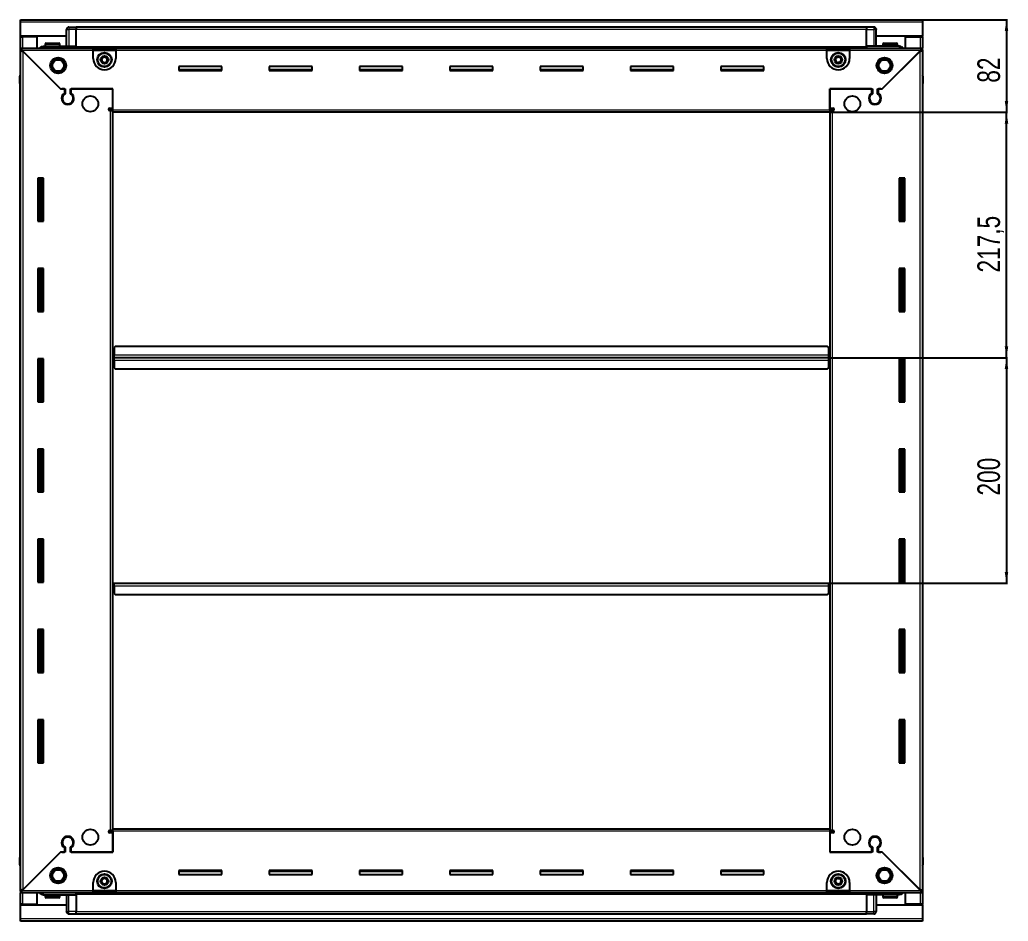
# Model space of a CAD drawing. Header units: millimetres. Extents: x 834 to 4870, y -1110 to 2021.
# Drawn here: x 3995 to 4870, y 1077 to 1876 of the extents above; entities that cross this region are included whole.
import ezdxf

# ---------------------------------------------------------------- set-up
doc = ezdxf.new("R2010")
doc.units = ezdxf.units.MM
doc.layers.add('FORMAT', color=7, linetype='Continuous')
doc.styles.add('SLDTEXTSTYLE0', font='TXT', dxfattribs={"width": 0.75})
doc.dimstyles.new('SLDDIMSTYLE0', dxfattribs={"dimtxt": 20, "dimasz": 10, "dimexe": 0, "dimexo": 0.0625, "dimgap": 5, "dimtad": 2, "dimdec": 1, "dimrnd": 1e-09, "dimzin": 12, "dimdsep": 46, "dimtxsty": 'SLDTEXTSTYLE0', "dimsah": 1, "dimcen": 0.09, "dimadec": 0, "dimazin": 3, "dimtfac": 1, "dimtofl": 0, "dimtmove": 0, "dimatfit": 3, "dimfxl": 0, "dimfrac": 2, "dimtolj": 1, "dimtzin": 12, "dimarcsym": 0})

# ---------------------------------------------------------------- blocks, each defined once
blk = doc.blocks.new('_D_5')
at = {"layer": 'FORMAT'}
for p, q in [((4794.21, 1876.26), (4869.7, 1876.26)), ((4868.7, 1876.26), (4868.7, 1794.26)), ((4712.21, 1794.26), (4869.7, 1794.26))]:
    blk.add_line(p, q, dxfattribs=at)
for points in [[(4868.7, 1876.26), (4867.16, 1866.26), (4870.24, 1866.26)], [(4868.7, 1794.26), (4870.24, 1804.26), (4867.16, 1804.26)]]:
    blk.add_solid(points, dxfattribs=at)
at = {"layer": 'FORMAT', "insert": (4842.92, 1820.48), "char_height": 20, "attachment_point": 1, "rotation": 90, "style": 'SLDTEXTSTYLE0'}
blk.add_mtext('82', dxfattribs=at)
blk = doc.blocks.new('_D_6')
at = {"layer": 'FORMAT'}
for p, q in [((4712.21, 1794.26), (4869.7, 1794.26)), ((4868.7, 1576.76), (4868.7, 1794.26)), ((4711.21, 1576.76), (4869.7, 1576.76))]:
    blk.add_line(p, q, dxfattribs=at)
for points in [[(4868.7, 1794.26), (4867.16, 1784.26), (4870.24, 1784.26)], [(4868.7, 1576.76), (4870.24, 1586.76), (4867.16, 1586.76)]]:
    blk.add_solid(points, dxfattribs=at)
at = {"layer": 'FORMAT', "insert": (4842.92, 1652.26), "char_height": 20, "attachment_point": 1, "rotation": 90, "style": 'SLDTEXTSTYLE0'}
blk.add_mtext('217,5', dxfattribs=at)
blk = doc.blocks.new('_D_7')
at = {"layer": 'FORMAT'}
for p, q in [((4711.21, 1576.76), (4869.7, 1576.76)), ((4868.7, 1576.76), (4868.7, 1376.76)), ((4711.21, 1376.76), (4869.7, 1376.76))]:
    blk.add_line(p, q, dxfattribs=at)
for points in [[(4868.7, 1576.76), (4867.16, 1566.76), (4870.24, 1566.76)], [(4868.7, 1376.76), (4870.24, 1386.76), (4867.16, 1386.76)]]:
    blk.add_solid(points, dxfattribs=at)
at = {"layer": 'FORMAT', "insert": (4842.92, 1454.59), "char_height": 20, "attachment_point": 1, "rotation": 90, "style": 'SLDTEXTSTYLE0'}
blk.add_mtext('200', dxfattribs=at)

msp = doc.modelspace()

# ---------------------------------------------------------------- linework, layer by layer
at = {"color": 7, "linetype": 'Continuous', "lineweight": 25}
for p, q in [((3995.2, 1876.26), (4794.2, 1876.26)), ((3995.2, 1874.16), (3995.2, 1876.26)), ((3995.2, 1861.76), (3995.2, 1874.16)), ((4794.2, 1876.26), (4794.2, 1874.16)), ((4794.2, 1874.16), (4794.2, 1861.76)), ((4036.2, 1852.76), (4036.2, 1867.76)), ((4036.88, 1869.26), (4036.88, 1869.26)), ((4038.2, 1869.76), (4044.7, 1869.76)), ((4038.2, 1869.76), (4044.7, 1869.76)), ((4044.7, 1869.76), (4044.7, 1869.76)), ((4044.7, 1869.76), (4044.7, 1869.76)), ((4044.7, 1869.76), (4044.7, 1867.76)), ((4744.7, 1869.61), (4044.7, 1869.61)), ((4044.7, 1852.76), (4044.7, 1867.76)), ((4744.7, 1869.76), (4744.7, 1869.76)), ((4751.2, 1869.76), (4744.7, 1869.76)), ((4751.2, 1869.76), (4744.7, 1869.76)), ((4744.7, 1869.76), (4744.7, 1867.76)), ((4744.7, 1852.76), (4744.7, 1867.76)), ((4753.2, 1867.76), (4753.2, 1867.76)), ((4753.2, 1852.76), (4753.2, 1867.76)), ((4036.2, 1861.76), (3995.2, 1861.76)), ((3995.2, 1861.26), (3995.2, 1861.76)), ((3995.2, 1851.01), (3995.2, 1861.26)), ((3995.2, 1861.26), (3997.3, 1861.26)), ((3996.7, 1861.26), (3996.7, 1861.76)), ((4010.2, 1861.26), (3997.3, 1861.26)), ((4010.2, 1851.01), (4010.2, 1861.26)), ((4794.2, 1861.76), (4753.2, 1861.76)), ((4779.2, 1861.26), (4792.1, 1861.26)), ((4779.2, 1851.01), (4779.2, 1861.26)), ((4792.1, 1861.26), (4794.2, 1861.26)), ((4792.7, 1861.26), (4792.7, 1861.76)), ((4794.2, 1861.26), (4794.2, 1861.76)), ((4794.2, 1861.26), (4794.2, 1851.01)), ((3995.2, 1849.51), (3995.2, 1851.01)), ((3995.2, 1851.01), (3996.2, 1851.01)), ((3995.2, 1849.01), (3995.2, 1849.51)), ((3995.2, 1849.51), (3996.2, 1849.51)), ((3995.2, 1104.51), (3995.2, 1849.01)), ((3996.7, 1849.01), (3995.2, 1849.01)), ((3996.2, 1849.51), (3996.2, 1851.01)), ((3996.2, 1851.01), (4059.7, 1851.01)), ((3996.8, 1848.91), (4030.7, 1815.01)), ((4031.4, 1814.31), (3997.3, 1848.41)), ((4015.7, 1852.76), (4044.7, 1852.76)), ((4017.2, 1854.66), (4017.2, 1852.76)), ((4018, 1855.46), (4029.4, 1855.46)), ((4030.2, 1852.76), (4030.2, 1854.66)), ((4044.7, 1852.76), (4044.7, 1852.26)), ((4044.7, 1851.61), (4744.7, 1851.61)), ((4059.7, 1848.91), (4059.7, 1851.01)), ((4059.7, 1851.01), (4079.7, 1851.01)), ((4059.7, 1849.51), (4079.7, 1849.51)), ((4059.7, 1842.01), (4059.7, 1848.91)), ((4079.7, 1851.01), (4709.7, 1851.01)), ((4079.7, 1851.01), (4079.7, 1848.91)), ((4079.7, 1848.91), (4079.7, 1842.01)), ((4709.7, 1848.91), (4709.7, 1851.01)), ((4709.7, 1851.01), (4729.7, 1851.01)), ((4709.7, 1849.51), (4729.7, 1849.51)), ((4709.7, 1842.01), (4709.7, 1848.91)), ((4729.7, 1851.01), (4793.2, 1851.01)), ((4729.7, 1851.01), (4729.7, 1848.91)), ((4729.7, 1848.91), (4729.7, 1842.01)), ((4744.7, 1852.76), (4744.7, 1852.26)), ((4773.7, 1852.76), (4744.7, 1852.76)), ((4792.1, 1848.41), (4758, 1814.31)), ((4758.7, 1815.01), (4792.6, 1848.91)), ((4759.2, 1854.66), (4759.2, 1852.76)), ((4760, 1855.46), (4771.4, 1855.46)), ((4772.2, 1852.76), (4772.2, 1854.66)), ((4792.7, 1849.01), (4794.2, 1849.01)), ((4793.2, 1849.51), (4793.2, 1851.01)), ((4793.2, 1851.01), (4794.2, 1851.01)), ((4793.2, 1849.51), (4794.2, 1849.51)), ((4794.2, 1849.51), (4794.2, 1851.01)), ((4794.2, 1849.51), (4794.2, 1849.01)), ((4794.2, 1849.01), (4794.2, 1104.51)), ((4173.7, 1834.76), (4135.7, 1834.76)), ((4135.7, 1834.76), (4135.7, 1831.26)), ((4173.7, 1832.01), (4135.7, 1832.01)), ((4135.7, 1831.26), (4173.7, 1831.26)), ((4173.7, 1831.26), (4173.7, 1834.76)), ((4253.7, 1834.76), (4215.7, 1834.76)), ((4215.7, 1834.76), (4215.7, 1831.26)), ((4253.7, 1832.01), (4215.7, 1832.01)), ((4215.7, 1831.26), (4253.7, 1831.26)), ((4253.7, 1831.26), (4253.7, 1834.76)), ((4333.7, 1834.76), (4295.7, 1834.76)), ((4295.7, 1834.76), (4295.7, 1831.26)), ((4333.7, 1832.01), (4295.7, 1832.01)), ((4295.7, 1831.26), (4333.7, 1831.26)), ((4333.7, 1831.26), (4333.7, 1834.76)), ((4413.7, 1834.76), (4375.7, 1834.76)), ((4375.7, 1834.76), (4375.7, 1831.26)), ((4413.7, 1832.01), (4375.7, 1832.01)), ((4375.7, 1831.26), (4413.7, 1831.26)), ((4413.7, 1831.26), (4413.7, 1834.76)), ((4493.7, 1834.76), (4455.7, 1834.76)), ((4455.7, 1834.76), (4455.7, 1831.26)), ((4493.7, 1832.01), (4455.7, 1832.01)), ((4455.7, 1831.26), (4493.7, 1831.26)), ((4493.7, 1831.26), (4493.7, 1834.76)), ((4573.7, 1834.76), (4535.7, 1834.76)), ((4535.7, 1834.76), (4535.7, 1831.26)), ((4573.7, 1832.01), (4535.7, 1832.01)), ((4535.7, 1831.26), (4573.7, 1831.26)), ((4573.7, 1831.26), (4573.7, 1834.76)), ((4653.7, 1834.76), (4615.7, 1834.76)), ((4615.7, 1834.76), (4615.7, 1831.26)), ((4653.7, 1832.01), (4615.7, 1832.01)), ((4615.7, 1831.26), (4653.7, 1831.26)), ((4653.7, 1831.26), (4653.7, 1834.76)), ((3994.7, 1826.26), (3994.7, 1819.76)), ((3994.7, 1819.76), (3994.7, 1826.26)), ((4794.2, 1827.58), (4794.2, 1827.58)), ((4794.7, 1826.26), (4794.7, 1819.76)), ((4794.7, 1819.76), (4794.7, 1826.26)), ((3994.7, 1819.76), (3994.7, 1819.76)), ((3995.2, 1819.76), (3994.7, 1819.76)), ((3994.85, 1819.76), (3994.85, 1133.76)), ((4030.7, 1815.01), (4034.9, 1815.01)), ((4032.1, 1815.01), (4031.4, 1814.31)), ((4034.2, 1815.01), (4032.1, 1815.01)), ((4034.2, 1815.01), (4034.2, 1811.12)), ((4034.9, 1815.01), (4034.9, 1810.72)), ((4039.5, 1815.01), (4077.2, 1815.01)), ((4039.5, 1810.72), (4039.5, 1815.01)), ((4040.2, 1811.12), (4040.2, 1815.01)), ((4077.2, 1815.01), (4040.2, 1815.01)), ((4077.2, 1796.36), (4077.2, 1815.01)), ((4077.2, 1797.76), (4077.2, 1815.01)), ((4712.2, 1815.01), (4749.9, 1815.01)), ((4712.2, 1796.36), (4712.2, 1815.01)), ((4712.2, 1815.01), (4712.2, 1797.76)), ((4749.2, 1815.01), (4712.2, 1815.01)), ((4749.2, 1815.01), (4749.2, 1811.12)), ((4749.9, 1815.01), (4749.9, 1810.72)), ((4754.5, 1815.01), (4758.7, 1815.01)), ((4754.5, 1810.72), (4754.5, 1815.01)), ((4757.3, 1815.01), (4755.2, 1815.01)), ((4755.2, 1811.12), (4755.2, 1815.01)), ((4758, 1814.31), (4757.3, 1815.01)), ((4794.2, 1819.76), (4794.7, 1819.76)), ((4794.55, 1133.76), (4794.55, 1819.76)), ((4794.7, 1819.76), (4794.7, 1819.76)), ((4794.7, 1819.76), (4794.7, 1819.76)), ((4035.2, 1802.14), (4035.2, 1801.38)), ((4074.35, 1797.76), (4077.2, 1797.76)), ((4075.1, 1795.76), (4074.35, 1795.76)), ((4075.1, 1795.76), (4077.2, 1795.76)), ((4077.2, 1796.76), (4075.2, 1796.76)), ((4075.2, 1796.76), (4075.2, 1795.76)), ((4077.2, 1794.26), (4077.2, 1796.36)), ((4712.2, 1797.76), (4715.05, 1797.76)), ((4714.2, 1796.76), (4712.2, 1796.76)), ((4712.2, 1796.36), (4712.2, 1794.26)), ((4712.2, 1795.76), (4714.3, 1795.76)), ((4714.2, 1795.76), (4714.2, 1796.76)), ((4715.05, 1795.76), (4714.3, 1795.76)), ((4754.2, 1802.14), (4754.2, 1801.38)), ((4712.2, 1794.26), (4077.2, 1794.26)), ((4077.2, 1159.26), (4077.2, 1794.26)), ((4712.2, 1794.26), (4712.2, 1159.26)), ((4015.7, 1735.76), (4010.7, 1735.76)), ((4010.7, 1735.76), (4010.7, 1697.76)), ((4012.85, 1697.76), (4012.85, 1735.76)), ((4014.64, 1697.76), (4014.64, 1735.76)), ((4014.68, 1697.76), (4014.68, 1735.76)), ((4015.7, 1697.76), (4015.7, 1735.76)), ((4773.7, 1735.76), (4773.7, 1697.76)), ((4778.7, 1735.76), (4773.7, 1735.76)), ((4774.72, 1735.76), (4774.72, 1697.76)), ((4774.76, 1735.76), (4774.76, 1697.76)), ((4776.55, 1735.76), (4776.55, 1697.76)), ((4778.7, 1697.76), (4778.7, 1735.76)), ((4010.7, 1697.76), (4015.7, 1697.76)), ((4773.7, 1697.76), (4778.7, 1697.76)), ((4015.7, 1655.76), (4010.7, 1655.76)), ((4010.7, 1655.76), (4010.7, 1617.76)), ((4012.85, 1617.76), (4012.85, 1655.76)), ((4014.64, 1617.76), (4014.64, 1655.76)), ((4014.68, 1617.76), (4014.68, 1655.76)), ((4015.7, 1617.76), (4015.7, 1655.76)), ((4773.7, 1655.76), (4773.7, 1617.76)), ((4778.7, 1655.76), (4773.7, 1655.76)), ((4774.72, 1655.76), (4774.72, 1617.76)), ((4774.76, 1655.76), (4774.76, 1617.76)), ((4776.55, 1655.76), (4776.55, 1617.76)), ((4778.7, 1617.76), (4778.7, 1655.76)), ((4010.7, 1617.76), (4015.7, 1617.76)), ((4773.7, 1617.76), (4778.7, 1617.76)), ((4079.2, 1586.76), (4078.2, 1585.76)), ((4078.2, 1585.76), (4078.2, 1578.86)), ((4710.2, 1586.76), (4079.2, 1586.76)), ((4711.2, 1585.76), (4710.2, 1586.76)), ((4711.2, 1578.86), (4711.2, 1585.76)), ((4077.95, 1576.76), (4077.2, 1576.76)), ((4078.2, 1579.61), (4077.95, 1579.61)), ((4077.95, 1579.61), (4077.95, 1576.76)), ((4077.95, 1576.76), (4077.95, 1573.91)), ((4078.2, 1576.76), (4078.2, 1578.86)), ((4711.2, 1576.76), (4078.2, 1576.76)), ((4078.2, 1574.66), (4078.2, 1576.76)), ((4711.45, 1579.61), (4711.2, 1579.61)), ((4711.2, 1578.86), (4711.2, 1576.76)), ((4711.2, 1576.76), (4711.2, 1574.66)), ((4711.45, 1576.76), (4711.45, 1579.61)), ((4712.2, 1576.76), (4711.45, 1576.76)), ((4711.45, 1573.91), (4711.45, 1576.76)), ((4015.7, 1575.76), (4010.7, 1575.76)), ((4010.7, 1575.76), (4010.7, 1537.76)), ((4012.85, 1537.76), (4012.85, 1575.76)), ((4014.64, 1537.76), (4014.64, 1575.76)), ((4014.68, 1537.76), (4014.68, 1575.76)), ((4015.7, 1537.76), (4015.7, 1575.76)), ((4077.95, 1573.91), (4078.2, 1573.91)), ((4078.2, 1574.66), (4078.2, 1567.76)), ((4078.2, 1567.76), (4079.2, 1566.76)), ((4710.2, 1566.76), (4711.2, 1567.76)), ((4711.2, 1567.76), (4711.2, 1574.66)), ((4711.2, 1573.91), (4711.45, 1573.91)), ((4773.7, 1575.76), (4773.7, 1537.76)), ((4778.7, 1575.76), (4773.7, 1575.76)), ((4774.72, 1575.76), (4774.72, 1537.76)), ((4774.76, 1575.76), (4774.76, 1537.76)), ((4776.55, 1575.76), (4776.55, 1537.76)), ((4778.7, 1537.76), (4778.7, 1575.76)), ((4079.2, 1566.76), (4710.2, 1566.76)), ((4010.7, 1537.76), (4015.7, 1537.76)), ((4773.7, 1537.76), (4778.7, 1537.76)), ((4015.7, 1495.76), (4010.7, 1495.76)), ((4010.7, 1495.76), (4010.7, 1457.76)), ((4012.85, 1457.76), (4012.85, 1495.76)), ((4014.64, 1457.76), (4014.64, 1495.76)), ((4014.68, 1457.76), (4014.68, 1495.76)), ((4015.7, 1457.76), (4015.7, 1495.76)), ((4773.7, 1495.76), (4773.7, 1457.76)), ((4778.7, 1495.76), (4773.7, 1495.76)), ((4774.72, 1495.76), (4774.72, 1457.76)), ((4774.76, 1495.76), (4774.76, 1457.76)), ((4776.55, 1495.76), (4776.55, 1457.76)), ((4778.7, 1457.76), (4778.7, 1495.76)), ((4010.7, 1457.76), (4015.7, 1457.76)), ((4773.7, 1457.76), (4778.7, 1457.76)), ((4015.7, 1415.76), (4010.7, 1415.76)), ((4010.7, 1415.76), (4010.7, 1377.76)), ((4012.85, 1377.76), (4012.85, 1415.76)), ((4014.64, 1377.76), (4014.64, 1415.76)), ((4014.68, 1377.76), (4014.68, 1415.76)), ((4015.7, 1377.76), (4015.7, 1415.76)), ((4773.7, 1415.76), (4773.7, 1377.76)), ((4778.7, 1415.76), (4773.7, 1415.76)), ((4774.72, 1415.76), (4774.72, 1377.76)), ((4774.76, 1415.76), (4774.76, 1377.76)), ((4776.55, 1415.76), (4776.55, 1377.76)), ((4778.7, 1377.76), (4778.7, 1415.76)), ((4010.7, 1377.76), (4015.7, 1377.76)), ((4077.2, 1376.76), (4077.95, 1376.76)), ((4077.95, 1376.76), (4077.95, 1373.91)), ((4078.2, 1374.66), (4078.2, 1376.76)), ((4078.2, 1376.76), (4711.2, 1376.76)), ((4078.2, 1374.66), (4078.2, 1367.76)), ((4711.2, 1376.76), (4711.2, 1374.66)), ((4711.2, 1367.76), (4711.2, 1374.66)), ((4711.45, 1373.91), (4711.45, 1376.76)), ((4711.45, 1376.76), (4712.2, 1376.76)), ((4773.7, 1377.76), (4778.7, 1377.76)), ((4077.95, 1373.91), (4078.2, 1373.91)), ((4078.2, 1367.76), (4079.2, 1366.76)), ((4079.2, 1366.76), (4710.2, 1366.76)), ((4710.2, 1366.76), (4711.2, 1367.76)), ((4711.2, 1373.91), (4711.45, 1373.91)), ((4015.7, 1335.76), (4010.7, 1335.76)), ((4010.7, 1335.76), (4010.7, 1297.76)), ((4012.85, 1297.76), (4012.85, 1335.76)), ((4014.64, 1297.76), (4014.64, 1335.76)), ((4014.68, 1297.76), (4014.68, 1335.76)), ((4015.7, 1297.76), (4015.7, 1335.76)), ((4773.7, 1335.76), (4773.7, 1297.76)), ((4778.7, 1335.76), (4773.7, 1335.76)), ((4774.72, 1335.76), (4774.72, 1297.76)), ((4774.76, 1335.76), (4774.76, 1297.76)), ((4776.55, 1335.76), (4776.55, 1297.76)), ((4778.7, 1297.76), (4778.7, 1335.76)), ((4010.7, 1297.76), (4015.7, 1297.76)), ((4773.7, 1297.76), (4778.7, 1297.76)), ((4015.7, 1255.76), (4010.7, 1255.76)), ((4010.7, 1255.76), (4010.7, 1217.76)), ((4012.85, 1217.76), (4012.85, 1255.76)), ((4014.64, 1217.76), (4014.64, 1255.76)), ((4014.68, 1217.76), (4014.68, 1255.76)), ((4015.7, 1217.76), (4015.7, 1255.76)), ((4773.7, 1255.76), (4773.7, 1217.76)), ((4778.7, 1255.76), (4773.7, 1255.76)), ((4774.72, 1255.76), (4774.72, 1217.76)), ((4774.76, 1255.76), (4774.76, 1217.76)), ((4776.55, 1255.76), (4776.55, 1217.76)), ((4778.7, 1217.76), (4778.7, 1255.76)), ((4010.7, 1217.76), (4015.7, 1217.76)), ((4773.7, 1217.76), (4778.7, 1217.76)), ((4074.35, 1157.76), (4075.1, 1157.76)), ((4077.2, 1155.76), (4074.35, 1155.76)), ((4077.2, 1157.76), (4075.1, 1157.76)), ((4075.2, 1157.76), (4075.2, 1156.76)), ((4075.2, 1156.76), (4077.2, 1156.76)), ((4077.2, 1159.26), (4712.2, 1159.26)), ((4077.2, 1157.16), (4077.2, 1159.26)), ((4077.2, 1157.16), (4077.2, 1138.51)), ((4077.2, 1138.51), (4077.2, 1155.76)), ((4712.2, 1159.26), (4712.2, 1157.16)), ((4714.3, 1157.76), (4712.2, 1157.76)), ((4712.2, 1157.16), (4712.2, 1138.51)), ((4712.2, 1156.76), (4714.2, 1156.76)), ((4712.2, 1155.76), (4712.2, 1138.51)), ((4715.05, 1155.76), (4712.2, 1155.76)), ((4714.2, 1156.76), (4714.2, 1157.76)), ((4714.3, 1157.76), (4715.05, 1157.76)), ((4035.2, 1152.13), (4035.2, 1151.37)), ((4754.2, 1152.13), (4754.2, 1151.37)), ((4030.7, 1138.51), (3996.8, 1104.61)), ((3997.3, 1105.11), (4031.4, 1139.21)), ((4034.9, 1138.51), (4030.7, 1138.51)), ((4031.4, 1139.21), (4032.1, 1138.51)), ((4032.1, 1138.51), (4034.2, 1138.51)), ((4034.2, 1142.4), (4034.2, 1138.51)), ((4034.9, 1142.79), (4034.9, 1138.51)), ((4039.5, 1138.51), (4039.5, 1142.79)), ((4077.2, 1138.51), (4039.5, 1138.51)), ((4040.2, 1138.51), (4040.2, 1142.4)), ((4040.2, 1138.51), (4077.2, 1138.51)), ((4749.9, 1138.51), (4712.2, 1138.51)), ((4712.2, 1138.51), (4749.2, 1138.51)), ((4749.2, 1142.4), (4749.2, 1138.51)), ((4749.9, 1142.79), (4749.9, 1138.51)), ((4754.5, 1138.51), (4754.5, 1142.79)), ((4758.7, 1138.51), (4754.5, 1138.51)), ((4755.2, 1138.51), (4755.2, 1142.4)), ((4755.2, 1138.51), (4757.3, 1138.51)), ((4757.3, 1138.51), (4758, 1139.21)), ((4758, 1139.21), (4792.1, 1105.11)), ((4792.6, 1104.61), (4758.7, 1138.51)), ((3994.7, 1133.76), (3994.7, 1133.76)), ((3994.7, 1127.26), (3994.7, 1133.76)), ((3994.7, 1133.76), (3994.7, 1133.76)), ((3994.7, 1133.76), (3994.7, 1127.26)), ((3995.2, 1133.76), (3994.7, 1133.76)), ((4794.2, 1133.76), (4794.7, 1133.76)), ((4794.7, 1133.76), (4794.7, 1133.76)), ((4794.7, 1127.26), (4794.7, 1133.76)), ((4794.7, 1133.76), (4794.7, 1127.26)), ((3995.2, 1125.93), (3995.2, 1125.93)), ((4173.7, 1122.26), (4135.7, 1122.26)), ((4135.7, 1122.26), (4135.7, 1118.76)), ((4135.7, 1121.51), (4173.7, 1121.51)), ((4173.7, 1118.76), (4173.7, 1122.26)), ((4253.7, 1122.26), (4215.7, 1122.26)), ((4215.7, 1122.26), (4215.7, 1118.76)), ((4215.7, 1121.51), (4253.7, 1121.51)), ((4253.7, 1118.76), (4253.7, 1122.26)), ((4333.7, 1122.26), (4295.7, 1122.26)), ((4295.7, 1122.26), (4295.7, 1118.76)), ((4295.7, 1121.51), (4333.7, 1121.51)), ((4333.7, 1118.76), (4333.7, 1122.26)), ((4413.7, 1122.26), (4375.7, 1122.26)), ((4375.7, 1122.26), (4375.7, 1118.76)), ((4375.7, 1121.51), (4413.7, 1121.51)), ((4413.7, 1118.76), (4413.7, 1122.26)), ((4493.7, 1122.26), (4455.7, 1122.26)), ((4455.7, 1122.26), (4455.7, 1118.76)), ((4455.7, 1121.51), (4493.7, 1121.51)), ((4493.7, 1118.76), (4493.7, 1122.26)), ((4573.7, 1122.26), (4535.7, 1122.26)), ((4535.7, 1122.26), (4535.7, 1118.76)), ((4535.7, 1121.51), (4573.7, 1121.51)), ((4573.7, 1118.76), (4573.7, 1122.26)), ((4653.7, 1122.26), (4615.7, 1122.26)), ((4615.7, 1122.26), (4615.7, 1118.76)), ((4615.7, 1121.51), (4653.7, 1121.51)), ((4653.7, 1118.76), (4653.7, 1122.26)), ((4135.7, 1118.76), (4173.7, 1118.76)), ((4215.7, 1118.76), (4253.7, 1118.76)), ((4295.7, 1118.76), (4333.7, 1118.76)), ((4375.7, 1118.76), (4413.7, 1118.76)), ((4455.7, 1118.76), (4493.7, 1118.76)), ((4535.7, 1118.76), (4573.7, 1118.76)), ((4615.7, 1118.76), (4653.7, 1118.76)), ((3995.2, 1104.01), (3995.2, 1104.51)), ((3996.7, 1104.51), (3995.2, 1104.51)), ((3995.2, 1104.01), (3995.2, 1102.51)), ((3996.2, 1104.01), (3995.2, 1104.01)), ((3996.2, 1104.01), (3996.2, 1102.51)), ((4059.7, 1104.61), (4059.7, 1111.51)), ((4059.7, 1102.51), (4059.7, 1104.61)), ((4079.7, 1104.01), (4059.7, 1104.01)), ((4079.7, 1111.51), (4079.7, 1104.61)), ((4079.7, 1104.61), (4079.7, 1102.51)), ((4709.7, 1104.61), (4709.7, 1111.51)), ((4709.7, 1102.51), (4709.7, 1104.61)), ((4729.7, 1104.01), (4709.7, 1104.01)), ((4729.7, 1111.51), (4729.7, 1104.61)), ((4729.7, 1104.61), (4729.7, 1102.51)), ((4792.7, 1104.51), (4794.2, 1104.51)), ((4793.2, 1104.01), (4793.2, 1102.51)), ((4794.2, 1104.01), (4793.2, 1104.01)), ((4794.2, 1104.51), (4794.2, 1104.01)), ((4794.2, 1104.01), (4794.2, 1102.51)), ((3995.2, 1092.26), (3995.2, 1102.51)), ((3996.2, 1102.51), (3995.2, 1102.51)), ((4059.7, 1102.51), (3996.2, 1102.51)), ((4010.2, 1092.26), (4010.2, 1102.51)), ((4015.7, 1100.76), (4044.7, 1100.76)), ((4017.2, 1100.76), (4017.2, 1098.86)), ((4021.77, 1098.06), (4018, 1098.06)), ((4029.4, 1098.06), (4021.77, 1098.06)), ((4030.2, 1098.86), (4030.2, 1100.76)), ((4036.2, 1100.76), (4036.2, 1085.76)), ((4744.7, 1101.91), (4044.7, 1101.91)), ((4044.7, 1100.76), (4044.7, 1101.26)), ((4044.7, 1100.76), (4044.7, 1085.76)), ((4079.7, 1102.51), (4059.7, 1102.51)), ((4709.7, 1102.51), (4079.7, 1102.51)), ((4729.7, 1102.51), (4709.7, 1102.51)), ((4793.2, 1102.51), (4729.7, 1102.51)), ((4744.7, 1100.76), (4744.7, 1101.26)), ((4773.7, 1100.76), (4744.7, 1100.76)), ((4744.7, 1100.76), (4744.7, 1085.76)), ((4753.2, 1100.76), (4753.2, 1085.76)), ((4759.2, 1100.76), (4759.2, 1098.86)), ((4766.99, 1098.06), (4760, 1098.06)), ((4771.4, 1098.06), (4766.99, 1098.06)), ((4772.2, 1098.86), (4772.2, 1100.76)), ((4779.2, 1092.26), (4779.2, 1102.51)), ((4794.2, 1102.51), (4793.2, 1102.51)), ((4794.2, 1102.51), (4794.2, 1092.26)), ((3997.3, 1092.26), (3995.2, 1092.26)), ((3995.2, 1091.76), (3995.2, 1092.26)), ((3995.2, 1079.36), (3995.2, 1091.76)), ((3995.2, 1091.76), (4036.2, 1091.76)), ((3996.7, 1091.76), (3996.7, 1092.26)), ((3997.3, 1092.26), (4010.2, 1092.26)), ((4036.2, 1085.76), (4036.2, 1085.76)), ((4044.7, 1083.76), (4044.7, 1085.76)), ((4744.7, 1083.76), (4744.7, 1085.76)), ((4753.2, 1091.76), (4794.2, 1091.76)), ((4792.1, 1092.26), (4779.2, 1092.26)), ((4794.2, 1092.26), (4792.1, 1092.26)), ((4792.7, 1091.76), (4792.7, 1092.26)), ((4794.2, 1091.76), (4794.2, 1092.26)), ((4794.2, 1091.76), (4794.2, 1079.36)), ((3995.2, 1077.26), (3995.2, 1079.36)), ((4794.2, 1077.26), (3995.2, 1077.26)), ((4038.2, 1083.76), (4044.7, 1083.76)), ((4038.2, 1083.76), (4044.7, 1083.76)), ((4044.7, 1083.91), (4744.7, 1083.91)), ((4044.7, 1083.76), (4044.7, 1083.76)), ((4744.7, 1083.76), (4744.7, 1083.76)), ((4751.2, 1083.76), (4744.7, 1083.76)), ((4744.7, 1083.76), (4744.7, 1083.76)), ((4751.2, 1083.76), (4744.7, 1083.76)), ((4752.52, 1084.26), (4752.52, 1084.26)), ((4794.2, 1079.36), (4794.2, 1077.26))]:
    msp.add_line(p, q, dxfattribs=at)
at = {"color": 8, "linetype": 'Continuous', "lineweight": 18}
for p, q in [((4794.2, 1874.16), (3995.2, 1874.16)), ((4036.2, 1867.76), (4038.2, 1867.76)), ((4038.2, 1869.76), (4038.2, 1867.76)), ((4038.2, 1867.76), (4038.2, 1852.76)), ((4044.7, 1867.76), (4038.2, 1867.76)), ((4744.7, 1867.61), (4044.7, 1867.61)), ((4744.7, 1867.76), (4751.2, 1867.76)), ((4751.2, 1869.76), (4751.2, 1867.76)), ((4751.2, 1867.76), (4751.2, 1852.76)), ((4753.2, 1867.76), (4751.2, 1867.76)), ((3997.3, 1861.26), (3997.3, 1861.76)), ((3997.3, 1851.01), (3997.3, 1861.26)), ((4792.1, 1861.76), (4792.1, 1861.26)), ((4792.1, 1861.26), (4792.1, 1851.01)), ((4059.7, 1848.91), (3996.8, 1848.91)), ((3997.3, 1848.41), (3997.3, 1105.11)), ((4017.2, 1854.66), (4030.2, 1854.66)), ((4744.7, 1852.26), (4044.7, 1852.26)), ((4744.7, 1851.02), (4044.7, 1851.02)), ((4059.7, 1848.91), (4079.7, 1848.91)), ((4709.7, 1848.91), (4079.7, 1848.91)), ((4709.7, 1848.91), (4729.7, 1848.91)), ((4792.6, 1848.91), (4729.7, 1848.91)), ((4759.2, 1854.66), (4772.2, 1854.66)), ((4792.1, 1105.11), (4792.1, 1848.41)), ((3995.2, 1826.26), (3994.7, 1826.26)), ((4794.2, 1826.26), (4794.7, 1826.26)), ((4075.1, 1157.76), (4075.1, 1795.76)), ((4077.2, 1796.36), (4712.2, 1796.36)), ((4714.3, 1795.76), (4714.3, 1157.76)), ((4012.2, 1735.76), (4012.2, 1697.76)), ((4013.44, 1735.76), (4013.44, 1697.76)), ((4775.96, 1697.76), (4775.96, 1735.76)), ((4777.2, 1697.76), (4777.2, 1735.76)), ((4012.2, 1655.76), (4012.2, 1617.76)), ((4013.44, 1655.76), (4013.44, 1617.76)), ((4775.96, 1617.76), (4775.96, 1655.76)), ((4777.2, 1617.76), (4777.2, 1655.76)), ((4711.2, 1578.86), (4078.2, 1578.86)), ((4012.2, 1575.76), (4012.2, 1537.76)), ((4013.44, 1575.76), (4013.44, 1537.76)), ((4078.2, 1574.66), (4711.2, 1574.66)), ((4775.96, 1537.76), (4775.96, 1575.76)), ((4777.2, 1537.76), (4777.2, 1575.76)), ((4012.2, 1495.76), (4012.2, 1457.76)), ((4013.44, 1495.76), (4013.44, 1457.76)), ((4775.96, 1457.76), (4775.96, 1495.76)), ((4777.2, 1457.76), (4777.2, 1495.76)), ((4012.2, 1415.76), (4012.2, 1377.76)), ((4013.44, 1415.76), (4013.44, 1377.76)), ((4775.96, 1377.76), (4775.96, 1415.76)), ((4777.2, 1377.76), (4777.2, 1415.76)), ((4078.2, 1374.66), (4711.2, 1374.66)), ((4012.2, 1335.76), (4012.2, 1297.76)), ((4013.44, 1335.76), (4013.44, 1297.76)), ((4775.96, 1297.76), (4775.96, 1335.76)), ((4777.2, 1297.76), (4777.2, 1335.76)), ((4012.2, 1255.76), (4012.2, 1217.76)), ((4013.44, 1255.76), (4013.44, 1217.76)), ((4775.96, 1217.76), (4775.96, 1255.76)), ((4777.2, 1217.76), (4777.2, 1255.76)), ((4712.2, 1157.16), (4077.2, 1157.16)), ((3995.2, 1127.26), (3994.7, 1127.26)), ((4794.2, 1127.26), (4794.7, 1127.26)), ((3996.8, 1104.61), (4059.7, 1104.61)), ((4079.7, 1104.61), (4059.7, 1104.61)), ((4079.7, 1104.61), (4709.7, 1104.61)), ((4729.7, 1104.61), (4709.7, 1104.61)), ((4729.7, 1104.61), (4792.6, 1104.61)), ((3997.3, 1092.26), (3997.3, 1102.51)), ((4021.5, 1098.86), (4017.2, 1098.86)), ((4030.2, 1098.86), (4021.5, 1098.86)), ((4038.2, 1085.76), (4038.2, 1100.76)), ((4044.7, 1102.49), (4744.7, 1102.49)), ((4044.7, 1101.26), (4744.7, 1101.26)), ((4751.2, 1085.76), (4751.2, 1100.76)), ((4767.17, 1098.86), (4759.2, 1098.86)), ((4772.2, 1098.86), (4767.17, 1098.86)), ((4792.1, 1102.51), (4792.1, 1092.26)), ((3997.3, 1091.76), (3997.3, 1092.26)), ((4036.2, 1085.76), (4038.2, 1085.76)), ((4044.7, 1085.76), (4038.2, 1085.76)), ((4038.2, 1083.76), (4038.2, 1085.76)), ((4044.7, 1085.91), (4744.7, 1085.91)), ((4744.7, 1085.76), (4751.2, 1085.76)), ((4753.2, 1085.76), (4751.2, 1085.76)), ((4751.2, 1083.76), (4751.2, 1085.76)), ((4792.1, 1092.26), (4792.1, 1091.76)), ((4794.2, 1079.36), (3995.2, 1079.36))]:
    msp.add_line(p, q, dxfattribs=at)
at = {"color": 7, "linetype": 'Continuous', "lineweight": 25, "flags": 128}
for points in [[(4753.05, 1868.51), (4753.16, 1868.15), (4753.2, 1867.76)], [(4036.35, 1085.01), (4036.24, 1085.37), (4036.2, 1085.76)]]:
    msp.add_lwpolyline(points, dxfattribs=at)
at = {"color": 7, "linetype": 'Continuous', "lineweight": 25}
for centre, radius in [((4028.7, 1835.76), 7), ((4028.7, 1835.76), 6.03), ((4028.7, 1835.76), 5.1), ((4069.7, 1840.76), 6.5), ((4069.7, 1840.76), 3.46), ((4719.7, 1840.76), 6.5), ((4719.7, 1840.76), 3.46), ((4760.7, 1835.76), 7), ((4760.7, 1835.76), 6.03), ((4760.7, 1835.76), 5.1), ((4057.2, 1801.76), 7), ((4732.2, 1801.76), 7), ((4057.2, 1151.76), 7), ((4732.2, 1151.76), 7), ((4028.7, 1117.76), 7), ((4028.7, 1117.76), 6.03), ((4028.7, 1117.76), 5.1), ((4760.7, 1117.76), 7), ((4760.7, 1117.76), 6.03), ((4760.7, 1117.76), 5.1), ((4069.7, 1112.76), 6.5), ((4069.7, 1112.76), 3.46), ((4719.7, 1112.76), 6.5), ((4719.7, 1112.76), 3.46)]:
    msp.add_circle(centre, radius, dxfattribs=at)
at = {"color": 8, "linetype": 'Continuous', "lineweight": 18}
for centre in [(4069.7, 1840.76), (4719.7, 1840.76), (4069.7, 1112.76), (4719.7, 1112.76)]:
    msp.add_circle(centre, 5.7, dxfattribs=at)
at = {"color": 7, "linetype": 'Continuous', "lineweight": 25}
for centre, radius, start, end in [((4038.2, 1867.76), 2, 90, 180), ((4038.2, 1867.76), 2, 123.94202, 131.40962), ((4038.2, 1867.76), 2, 90, 108.58003), ((4751.2, 1867.76), 2, 0, 90), ((4018, 1854.66), 0.8, 90, 180), ((4029.4, 1854.66), 0.8, 0, 90), ((4036, 1852.96), 0.2, 270, 0), ((4753.4, 1852.96), 0.2, 180, 270), ((4760, 1854.66), 0.8, 90, 180), ((4771.4, 1854.66), 0.8, 0, 90), ((4069.7, 1842.01), 10, 180, 270), ((4069.7, 1840.76), 2.5, 134.01559, 194.01559), ((4069.7, 1840.76), 2.5, 194.01559, 254.01559), ((4069.7, 1840.76), 2.5, 74.01559, 134.01559), ((4069.7, 1840.76), 2.5, 254.01559, 314.01559), ((4069.7, 1842.01), 10, 270, 0), ((4069.7, 1840.76), 2.5, 14.01559, 74.01559), ((4069.7, 1840.76), 2.5, 314.01559, 14.01559), ((4719.7, 1842.01), 10, 180, 270), ((4719.7, 1840.76), 2.5, 160.11158, 220.11158), ((4719.7, 1840.76), 2.5, 100.11158, 160.11158), ((4719.7, 1840.76), 2.5, 220.11158, 280.11158), ((4719.7, 1840.76), 2.5, 40.11158, 100.11158), ((4719.7, 1842.01), 10, 270, 0), ((4719.7, 1840.76), 2.5, 280.11158, 340.11158), ((4719.7, 1840.76), 2.5, 340.11158, 40.11158), ((3996.7, 1826.26), 2, 138.59038, 180), ((4792.7, 1826.26), 2, 33.94202, 41.40962), ((4792.7, 1826.26), 2, 0, 41.40962), ((4792.7, 1826.26), 2, 360, 18.58003), ((4037.2, 1806.51), 5.5, 123.05573, 56.94427), ((4037.2, 1806.51), 4.8, 118.63099, 61.36901), ((4752.2, 1806.51), 5.5, 123.05573, 56.94427), ((4752.2, 1806.51), 4.8, 118.63099, 61.36901), ((4074.35, 1796.76), 1, 90, 270), ((4715.05, 1796.76), 1, 270, 90), ((4074.35, 1156.76), 1, 90, 270), ((4715.05, 1156.76), 1, 270, 90), ((4037.2, 1147.01), 5.5, 303.05573, 236.94427), ((4037.2, 1147.01), 4.8, 298.63099, 241.36901), ((4752.2, 1147.01), 5.5, 303.05573, 236.94427), ((4752.2, 1147.01), 4.8, 298.63099, 241.36901), ((3996.7, 1127.26), 2, 180, 221.39416), ((4069.7, 1111.51), 10, 90, 180), ((4069.7, 1111.51), 10, 0, 90), ((4719.7, 1111.51), 10, 90, 180), ((4719.7, 1111.51), 10, 0, 90), ((4792.7, 1127.26), 2, 318.57492, 360), ((4792.7, 1127.26), 2, 318.59038, 0), ((4069.7, 1112.76), 2.5, 127.47401, 187.47401), ((4069.7, 1112.76), 2.5, 187.47401, 247.47401), ((4069.7, 1112.76), 2.5, 67.47401, 127.47401), ((4069.7, 1112.76), 2.5, 7.47401, 67.47401), ((4069.7, 1112.76), 2.5, 307.47401, 7.47401), ((4719.7, 1112.76), 2.5, 147.04236, 207.04236), ((4719.7, 1112.76), 2.5, 87.04236, 147.04236), ((4719.7, 1112.76), 2.5, 27.04236, 87.04236), ((4719.7, 1112.76), 2.5, 327.04236, 27.04236), ((4069.7, 1112.76), 2.5, 247.47401, 307.47401), ((4719.7, 1112.76), 2.5, 207.04236, 267.04236), ((4719.7, 1112.76), 2.5, 267.04236, 327.04236), ((4018, 1098.86), 0.8, 180, 270), ((4029.4, 1098.86), 0.8, 270, 360), ((4036, 1100.56), 0.2, 0, 90), ((4753.4, 1100.56), 0.2, 90, 180), ((4760, 1098.86), 0.8, 180, 270), ((4771.4, 1098.86), 0.8, 270, 360), ((4038.2, 1085.76), 2, 180, 270), ((4751.2, 1085.76), 2, 270, 0), ((4751.2, 1085.76), 2, 270, 311.40962)]:
    msp.add_arc(centre, radius, start, end, dxfattribs=at)
for points, knots in [([(3995.2, 1849.01), (3995.23, 1848.96), (3995.28, 1848.87), (3995.67, 1848.74), (3996.23, 1848.61), (3996.81, 1848.5), (3997.17, 1848.43), (3997.3, 1848.41)], [0, 0, 0, 0, 0.230255, 0.448522, 0.666786, 0.88505, 1, 1, 1, 1]), ([(3996.8, 1848.91), (3996.75, 1849.16), (3996.66, 1849.65), (3996.53, 1850.3), (3996.4, 1850.76), (3996.29, 1850.98), (3996.22, 1851), (3996.2, 1851.01)], [0, 0, 0, 0, 0.2302553, 0.4485219, 0.6667858, 0.8850496, 1, 1, 1, 1]), ([(4012.49, 1851.01), (4012.6, 1851.21), (4012.99, 1851.86), (4014.15, 1852.57), (4015.18, 1852.69), (4015.7, 1852.76)], [0, 0, 0, 0, 0.18225, 0.591125, 1, 1, 1, 1]), ([(4044.7, 1852.76), (4044.7, 1852.72), (4044.7, 1852.64), (4044.7, 1852.02), (4044.7, 1851.47), (4044.7, 1851.09), (4044.7, 1851.08)], [0, 0, 0, 0, 0.330266, 0.660532, 0.990799, 1, 1, 1, 1]), ([(4744.7, 1852.76), (4744.7, 1852.72), (4744.7, 1852.64), (4744.7, 1852.02), (4744.7, 1851.47), (4744.7, 1851.09), (4744.7, 1851.08)], [0, 0, 0, 0, 0.330266, 0.660532, 0.990799, 1, 1, 1, 1]), ([(4776.92, 1851.01), (4776.8, 1851.21), (4776.41, 1851.86), (4775.25, 1852.57), (4774.22, 1852.69), (4773.7, 1852.76)], [0, 0, 0, 0, 0.18225, 0.591125, 1, 1, 1, 1]), ([(4792.1, 1848.41), (4792.35, 1848.45), (4792.85, 1848.54), (4793.49, 1848.68), (4793.95, 1848.81), (4794.17, 1848.92), (4794.19, 1848.98), (4794.2, 1849.01)], [0, 0, 0, 0, 0.2302553, 0.4485219, 0.6667858, 0.8850496, 1, 1, 1, 1]), ([(4793.2, 1851.01), (4793.15, 1850.98), (4793.06, 1850.93), (4792.93, 1850.54), (4792.8, 1849.98), (4792.69, 1849.4), (4792.62, 1849.03), (4792.6, 1848.91)], [0, 0, 0, 0, 0.230255, 0.448522, 0.666786, 0.88505, 1, 1, 1, 1]), ([(4066.92, 1841.55), (4067.3, 1841.91), (4067.99, 1842.58), (4068.68, 1843.25), (4069, 1843.56)], [0, 0, 0, 0, 0.5346859, 1, 1, 1, 1]), ([(4067.62, 1838.75), (4067.54, 1839.09), (4067.34, 1839.88), (4067.1, 1840.85), (4066.96, 1841.43), (4066.92, 1841.55)], [0, 0, 0, 0, 0.362901, 0.866875, 1, 1, 1, 1]), ([(4070.4, 1837.96), (4069.9, 1838.1), (4068.98, 1838.36), (4068.05, 1838.63), (4067.62, 1838.75)], [0, 0, 0, 0, 0.534686, 1, 1, 1, 1]), ([(4069, 1843.56), (4069.5, 1843.42), (4070.42, 1843.15), (4071.35, 1842.89), (4071.78, 1842.76)], [0, 0, 0, 0, 0.534686, 1, 1, 1, 1]), ([(4072.48, 1839.96), (4072.1, 1839.6), (4071.41, 1838.93), (4070.72, 1838.27), (4070.4, 1837.96)], [0, 0, 0, 0, 0.534686, 1, 1, 1, 1]), ([(4071.78, 1842.76), (4071.81, 1842.64), (4071.95, 1842.06), (4072.19, 1841.1), (4072.39, 1840.3), (4072.48, 1839.96)], [0, 0, 0, 0, 0.133125, 0.637099, 1, 1, 1, 1]), ([(4716.86, 1840.25), (4716.9, 1840.37), (4717.1, 1840.93), (4717.44, 1841.87), (4717.72, 1842.64), (4717.84, 1842.96)], [0, 0, 0, 0, 0.133125, 0.637099, 1, 1, 1, 1]), ([(4718.72, 1838.04), (4718.39, 1838.44), (4717.76, 1839.17), (4717.15, 1839.91), (4716.86, 1840.25)], [0, 0, 0, 0, 0.534686, 1, 1, 1, 1]), ([(4717.84, 1842.96), (4718.35, 1843.06), (4719.3, 1843.22), (4720.24, 1843.39), (4720.68, 1843.47)], [0, 0, 0, 0, 0.534686, 1, 1, 1, 1]), ([(4720.68, 1843.47), (4721.01, 1843.08), (4721.64, 1842.34), (4722.25, 1841.61), (4722.54, 1841.26)], [0, 0, 0, 0, 0.534686, 1, 1, 1, 1]), ([(4722.54, 1841.26), (4722.42, 1840.94), (4722.14, 1840.17), (4721.81, 1839.23), (4721.6, 1838.67), (4721.56, 1838.55)], [0, 0, 0, 0, 0.362901, 0.866875, 1, 1, 1, 1]), ([(4721.56, 1838.55), (4721.05, 1838.46), (4720.1, 1838.29), (4719.16, 1838.12), (4718.72, 1838.04)], [0, 0, 0, 0, 0.5346859, 1, 1, 1, 1]), ([(4067.03, 1113.86), (4067.13, 1113.94), (4067.61, 1114.3), (4068.4, 1114.91), (4069.05, 1115.41), (4069.32, 1115.62)], [0, 0, 0, 0, 0.133125, 0.637099, 1, 1, 1, 1]), ([(4067.41, 1111), (4067.34, 1111.51), (4067.22, 1112.47), (4067.09, 1113.42), (4067.03, 1113.86)], [0, 0, 0, 0, 0.534686, 1, 1, 1, 1]), ([(4069.32, 1115.62), (4069.8, 1115.42), (4070.69, 1115.05), (4071.58, 1114.68), (4071.99, 1114.51)], [0, 0, 0, 0, 0.534686, 1, 1, 1, 1]), ([(4071.99, 1114.51), (4072.06, 1114), (4072.18, 1113.05), (4072.31, 1112.09), (4072.37, 1111.65)], [0, 0, 0, 0, 0.534686, 1, 1, 1, 1]), ([(4716.82, 1112.91), (4717.1, 1113.34), (4717.62, 1114.15), (4718.14, 1114.95), (4718.39, 1115.33)], [0, 0, 0, 0, 0.534686, 1, 1, 1, 1]), ([(4718.13, 1110.33), (4717.9, 1110.79), (4717.46, 1111.65), (4717.02, 1112.51), (4716.82, 1112.91)], [0, 0, 0, 0, 0.534686, 1, 1, 1, 1]), ([(4718.39, 1115.33), (4718.51, 1115.32), (4719.11, 1115.29), (4720.1, 1115.24), (4720.93, 1115.2), (4721.27, 1115.18)], [0, 0, 0, 0, 0.133125, 0.637099, 1, 1, 1, 1]), ([(4722.58, 1112.61), (4722.3, 1112.18), (4721.78, 1111.37), (4721.26, 1110.56), (4721.01, 1110.19)], [0, 0, 0, 0, 0.5346859, 1, 1, 1, 1]), ([(4721.27, 1115.18), (4721.51, 1114.72), (4721.94, 1113.86), (4722.38, 1113.01), (4722.58, 1112.61)], [0, 0, 0, 0, 0.534686, 1, 1, 1, 1]), ([(3997.3, 1105.11), (3997.05, 1105.06), (3996.55, 1104.97), (3995.91, 1104.84), (3995.45, 1104.71), (3995.23, 1104.6), (3995.21, 1104.53), (3995.2, 1104.51)], [0, 0, 0, 0, 0.2302553, 0.4485219, 0.6667858, 0.8850496, 1, 1, 1, 1]), ([(3996.2, 1102.51), (3996.25, 1102.53), (3996.34, 1102.59), (3996.47, 1102.98), (3996.6, 1103.54), (3996.71, 1104.12), (3996.78, 1104.48), (3996.8, 1104.61)], [0, 0, 0, 0, 0.2302553, 0.4485219, 0.6667858, 0.8850496, 1, 1, 1, 1]), ([(4070.08, 1109.89), (4069.6, 1110.09), (4068.71, 1110.46), (4067.82, 1110.83), (4067.41, 1111)], [0, 0, 0, 0, 0.534686, 1, 1, 1, 1]), ([(4072.37, 1111.65), (4072.09, 1111.44), (4071.44, 1110.94), (4070.65, 1110.34), (4070.17, 1109.97), (4070.08, 1109.89)], [0, 0, 0, 0, 0.362901, 0.866875, 1, 1, 1, 1]), ([(4721.01, 1110.19), (4720.67, 1110.2), (4719.85, 1110.25), (4718.85, 1110.3), (4718.25, 1110.33), (4718.13, 1110.33)], [0, 0, 0, 0, 0.3629006, 0.8668753, 1, 1, 1, 1]), ([(4794.2, 1104.51), (4794.17, 1104.55), (4794.12, 1104.64), (4793.73, 1104.78), (4793.17, 1104.91), (4792.59, 1105.02), (4792.23, 1105.08), (4792.1, 1105.11)], [0, 0, 0, 0, 0.230255, 0.448522, 0.666786, 0.88505, 1, 1, 1, 1]), ([(4792.6, 1104.61), (4792.65, 1104.35), (4792.74, 1103.86), (4792.87, 1103.22), (4793, 1102.75), (4793.11, 1102.53), (4793.18, 1102.51), (4793.2, 1102.51)], [0, 0, 0, 0, 0.230255, 0.448522, 0.666786, 0.88505, 1, 1, 1, 1]), ([(4012.49, 1102.51), (4012.6, 1102.31), (4012.99, 1101.66), (4014.15, 1100.95), (4015.18, 1100.82), (4015.7, 1100.76)], [0, 0, 0, 0, 0.18225, 0.591125, 1, 1, 1, 1]), ([(4044.7, 1100.76), (4044.7, 1100.79), (4044.7, 1100.87), (4044.7, 1101.49), (4044.7, 1102.07), (4044.7, 1102.46), (4044.7, 1102.49)], [0, 0, 0, 0, 0.324279, 0.648558, 0.972836, 1, 1, 1, 1]), ([(4744.7, 1100.76), (4744.7, 1100.79), (4744.7, 1100.87), (4744.7, 1101.49), (4744.7, 1102.07), (4744.7, 1102.46), (4744.7, 1102.49)], [0, 0, 0, 0, 0.324279, 0.648558, 0.972836, 1, 1, 1, 1]), ([(4776.92, 1102.51), (4776.8, 1102.31), (4776.41, 1101.66), (4775.25, 1100.95), (4774.22, 1100.82), (4773.7, 1100.76)], [0, 0, 0, 0, 0.18225, 0.591125, 1, 1, 1, 1])]:
    msp.add_open_spline(points, degree=3, knots=knots, dxfattribs=at)
for points in [[(3996.8, 1848.91), (3996.75, 1848.99), (3996.65, 1849.14), (3996.5, 1849.34), (3996.35, 1849.48), (3996.25, 1849.5), (3996.2, 1849.51)], [(3996.7, 1849.01), (3996.71, 1848.96), (3996.73, 1848.86), (3996.87, 1848.71), (3997.06, 1848.56), (3997.22, 1848.46), (3997.3, 1848.41)], [(4792.1, 1848.41), (4792.18, 1848.46), (4792.34, 1848.56), (4792.53, 1848.71), (4792.67, 1848.86), (4792.69, 1848.96), (4792.7, 1849.01)], [(4793.2, 1849.51), (4793.15, 1849.5), (4793.05, 1849.48), (4792.9, 1849.34), (4792.75, 1849.14), (4792.65, 1848.99), (4792.6, 1848.91)], [(3996.2, 1104.01), (3996.25, 1104.02), (3996.35, 1104.03), (3996.5, 1104.17), (3996.65, 1104.37), (3996.75, 1104.53), (3996.8, 1104.61)], [(3997.3, 1105.11), (3997.22, 1105.06), (3997.06, 1104.96), (3996.87, 1104.81), (3996.73, 1104.66), (3996.71, 1104.56), (3996.7, 1104.51)], [(4792.7, 1104.51), (4792.69, 1104.56), (4792.67, 1104.66), (4792.53, 1104.81), (4792.34, 1104.96), (4792.18, 1105.06), (4792.1, 1105.11)], [(4792.6, 1104.61), (4792.65, 1104.53), (4792.75, 1104.37), (4792.9, 1104.17), (4793.05, 1104.03), (4793.15, 1104.02), (4793.2, 1104.01)]]:
    msp.add_open_spline(points, degree=3, dxfattribs=at)
at = {"color": 8, "linetype": 'Continuous', "lineweight": 18}
for points, knots in [([(4015.7, 1852.76), (4015.7, 1852.71), (4015.7, 1852.64), (4015.7, 1852.2), (4015.7, 1851.75), (4015.7, 1851.33), (4015.7, 1851.06), (4015.7, 1851.01)], [0, 0, 0, 0, 0.3597529, 0.5534142, 0.7511852, 0.9489563, 1, 1, 1, 1]), ([(4773.7, 1852.76), (4773.7, 1852.71), (4773.7, 1852.64), (4773.7, 1852.2), (4773.7, 1851.75), (4773.7, 1851.33), (4773.7, 1851.06), (4773.7, 1851.01)], [0, 0, 0, 0, 0.359753, 0.553414, 0.751185, 0.948956, 1, 1, 1, 1]), ([(4015.7, 1100.76), (4015.7, 1100.8), (4015.7, 1100.88), (4015.7, 1101.31), (4015.7, 1101.77), (4015.7, 1102.18), (4015.7, 1102.45), (4015.7, 1102.51)], [0, 0, 0, 0, 0.359753, 0.553414, 0.751185, 0.948956, 1, 1, 1, 1]), ([(4773.7, 1100.76), (4773.7, 1100.8), (4773.7, 1100.88), (4773.7, 1101.31), (4773.7, 1101.77), (4773.7, 1102.18), (4773.7, 1102.45), (4773.7, 1102.51)], [0, 0, 0, 0, 0.359753, 0.553414, 0.751185, 0.948956, 1, 1, 1, 1])]:
    msp.add_open_spline(points, degree=3, knots=knots, dxfattribs=at)

# ---------------------------------------------------------------- dimensions: what is measured, and where the dimension line sits
at = {"layer": 'FORMAT'}
for base, p1, p2, picture, middle in [((4868.7, 1794.26), (4794.2, 1876.26), (4712.2, 1794.26), '_D_5', (4868.7, 1835.26)), ((4868.7, 1794.26), (4711.2, 1576.76), (4712.2, 1794.26), '_D_6', (4868.7, 1685.51)), ((4868.7, 1376.76), (4711.2, 1576.76), (4711.2, 1376.76), '_D_7', (4868.7, 1476.76))]:
    dim = msp.add_linear_dim(base=base, p1=p1, p2=p2, angle=90, dimstyle='SLDDIMSTYLE0', dxfattribs=at)
    dim.commit()
    dim.dimension.update_dxf_attribs({"geometry": picture, "text_midpoint": middle, "dimtype": 160})

doc.saveas('drawing.dxf')
